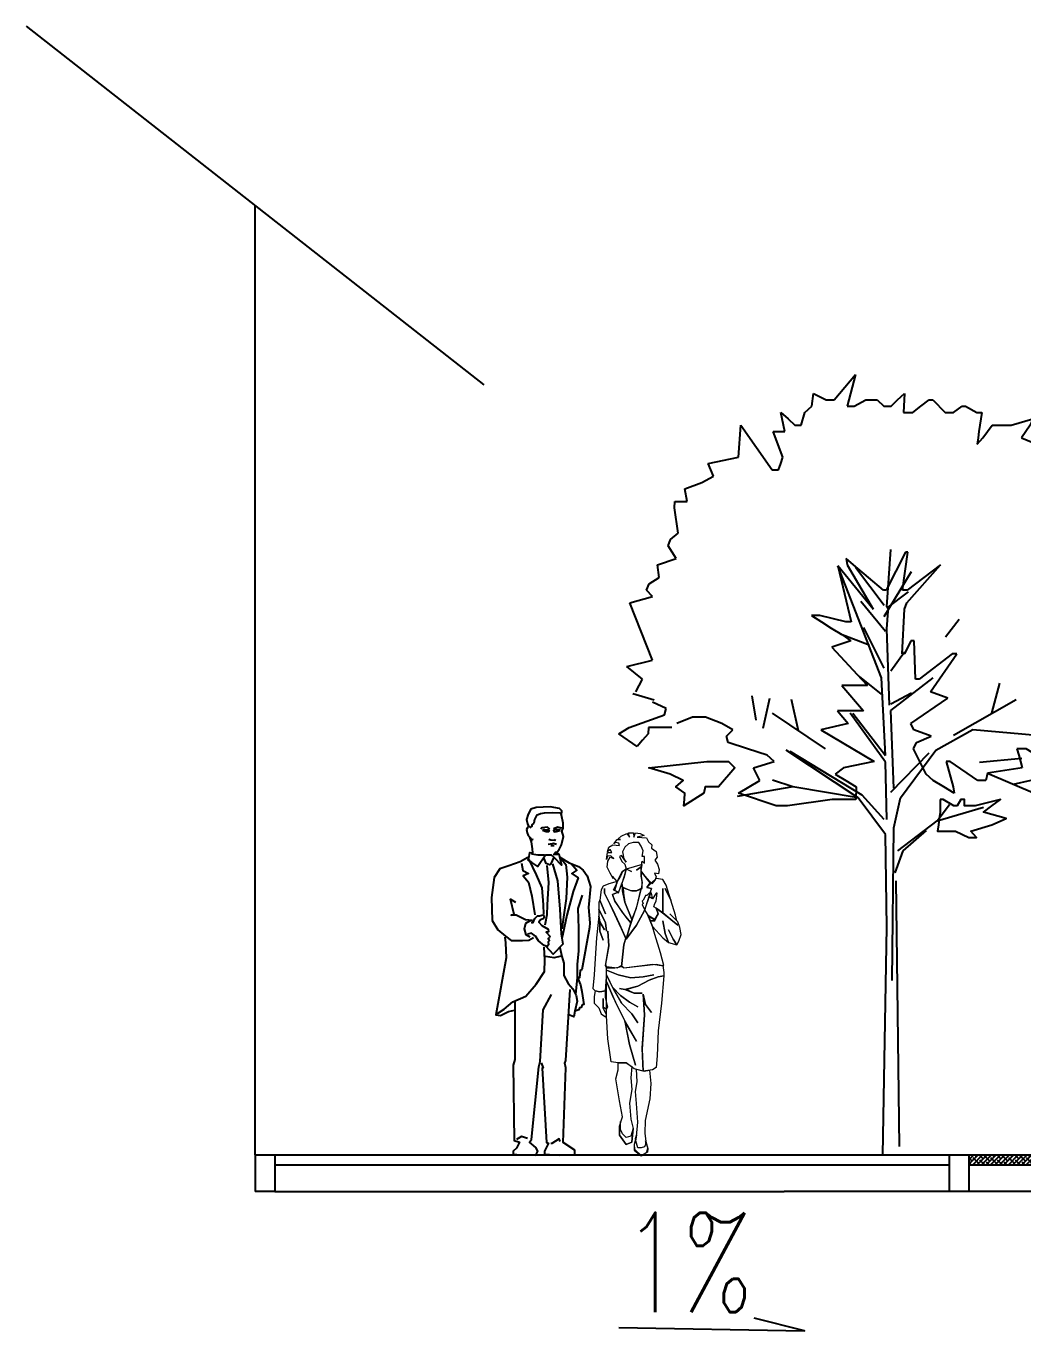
# Model space of a CAD drawing. Extents: x -1568 to -728, y -1287 to -990.
# Drawn here: x -1472.69 to -1442.55, y -1103.03 to -1063.61 of the extents above; entities that cross this region are included whole.
import ezdxf

# ---------------------------------------------------------------- set-up
doc = ezdxf.new("R2010")
doc.units = 0
doc.header["$LTSCALE"] = 5
doc.layers.get('0').update_dxf_attribs({"linetype": 'CONTINUOUS'})
for name, color, linetype in [('fz', 7, 'CONTINUOUS'), ('PP-MAN', 7, 'CONTINUOUS'), ('乔木', 3, 'CONTINUOUS'), ('文字', 7, 'CONTINUOUS'), ('道路结构', 7, 'CONTINUOUS')]:
    doc.layers.add(name, color=color, linetype=linetype)
doc.layers.add('标注', color=4, linetype='CONTINUOUS', lineweight=15)
doc.styles.get("Standard").update_dxf_attribs({"font": 'simplex1.shx', "width": 0.7, "bigfont": 'hztxt.shx'})

# ---------------------------------------------------------------- blocks, each defined once
blk = doc.blocks.new('A$C3E764F27')
at = {"color": 0}
for p, q in [((1.4182, 4.967), (1.5576, 5.134)), ((1.5468, 5.0922), (1.536, 5.0505)), ((1.5576, 5.134), (1.5468, 5.0922)), ((1.2721, 4.9253), (1.2811, 5.0088)), ((1.2811, 5.0088), (1.3645, 4.967)), ((1.5252, 5.0088), (1.5143, 4.967)), ((1.536, 5.0505), (1.5252, 5.0088)), ((1.8354, 4.967), (1.8815, 5.0088)), ((1.8815, 5.0088), (1.8772, 4.9253)), ((1.2258, 4.8836), (1.2721, 4.9253)), ((1.3645, 4.967), (1.4182, 4.967)), ((1.5143, 4.967), (1.5035, 4.9253)), ((1.5035, 4.9253), (1.5496, 4.9253)), ((1.5496, 4.9253), (1.6276, 4.967)), ((1.6276, 4.967), (1.7023, 4.967)), ((1.7023, 4.967), (1.7451, 4.9253)), ((1.7451, 4.9253), (1.7937, 4.9253)), ((1.7937, 4.9253), (1.8354, 4.967)), ((1.8772, 4.9253), (1.8751, 4.8836)), ((1.9358, 4.8836), (1.9892, 4.9253)), ((1.9892, 4.9253), (2.0425, 4.967)), ((2.0425, 4.967), (2.067, 4.967)), ((2.067, 4.967), (2.1485, 4.8836)), ((2.2046, 4.8836), (2.2602, 4.9253)), ((2.2602, 4.9253), (2.2834, 4.9253)), ((2.2834, 4.9253), (2.3576, 4.8836)), ((1.0668, 4.8836), (1.1154, 4.8418)), ((1.0853, 4.8001), (1.0668, 4.8836)), ((1.1154, 4.8418), (1.1602, 4.8001)), ((1.2001, 4.8001), (1.2258, 4.8836)), ((1.8751, 4.8836), (1.9358, 4.8836)), ((2.1485, 4.8836), (2.2046, 4.8836)), ((2.3576, 4.8836), (2.3907, 4.8836)), ((2.3843, 4.8418), (2.3778, 4.8001)), ((2.3907, 4.8836), (2.3843, 4.8418)), ((2.5829, 4.8001), (2.7259, 4.8418)), ((2.7259, 4.8418), (2.7076, 4.8001)), ((0.7887, 4.5914), (0.8047, 4.8001)), ((0.8047, 4.8001), (1.0111, 4.508)), ((1.0162, 4.7584), (1.0946, 4.7584)), ((1.0806, 4.5914), (1.0162, 4.7584)), ((1.0946, 4.7584), (1.0853, 4.8001)), ((1.1602, 4.8001), (1.2001, 4.8001)), ((2.3714, 4.7584), (2.365, 4.7166)), ((2.3778, 4.8001), (2.3714, 4.7584)), ((2.3965, 4.7166), (2.4278, 4.7584)), ((2.4278, 4.7584), (2.4591, 4.8001)), ((2.4591, 4.8001), (2.5829, 4.8001)), ((2.6799, 4.7584), (2.6521, 4.7166)), ((2.7076, 4.8001), (2.6799, 4.7584)), ((2.3586, 4.6749), (2.3965, 4.7166)), ((2.365, 4.7166), (2.3586, 4.6749)), ((2.6521, 4.7166), (2.7523, 4.6749)), ((2.7523, 4.6749), (2.7315, 4.6332)), ((0.5897, 4.5497), (0.7887, 4.5914)), ((0.623, 4.4662), (0.5897, 4.5497)), ((1.0528, 4.508), (1.0667, 4.5497)), ((1.0667, 4.5497), (1.0806, 4.5914)), ((2.7315, 4.6332), (2.9737, 4.6332)), ((2.9737, 4.6332), (2.9909, 4.5914)), ((2.9909, 4.5914), (3.0081, 4.5497)), ((3.0081, 4.5497), (3.0148, 4.508)), ((0.548, 4.4245), (0.623, 4.4662)), ((1.0111, 4.508), (1.0528, 4.508)), ((3.0148, 4.508), (2.9957, 4.4662)), ((2.9957, 4.4662), (3.065, 4.4245)), ((0.4357, 4.3828), (0.548, 4.4245)), ((0.4496, 4.2993), (0.4357, 4.3828)), ((3.065, 4.4245), (3.2048, 4.3828)), ((3.2048, 4.3828), (3.1607, 4.341)), ((0.3679, 4.2576), (0.37, 4.2993)), ((0.37, 4.2993), (0.4496, 4.2993)), ((3.1166, 4.2993), (3.0725, 4.2576)), ((3.1607, 4.341), (3.1166, 4.2993)), ((0.3924, 4.0907), (0.3679, 4.2576)), ((3.0725, 4.2576), (3.1176, 4.2159)), ((3.1176, 4.2159), (3.1143, 4.1741)), ((3.1143, 4.1741), (3.1111, 4.1324)), ((3.1111, 4.1324), (3.1476, 4.1324)), ((3.1476, 4.1324), (3.2479, 4.1741)), ((3.2479, 4.1741), (3.3046, 4.1741)), ((3.2781, 4.1324), (3.2515, 4.0907)), ((3.3046, 4.1741), (3.2781, 4.1324)), ((0.3251, 4.0072), (0.3404, 4.0489)), ((0.3404, 4.0489), (0.3924, 4.0907)), ((3.2515, 4.0907), (3.2249, 4.0489)), ((3.2249, 4.0489), (3.3594, 4.0489)), ((3.3594, 4.0489), (3.3721, 4.0072)), ((0.3773, 3.9237), (0.3251, 4.0072)), ((1.8867, 3.9655), (1.7615, 3.7151)), ((1.7651, 3.6055), (1.7921, 3.9821)), ((1.8678, 3.7151), (1.9024, 3.9655)), ((1.9024, 3.9655), (1.8867, 3.9655)), ((3.4208, 3.9655), (3.3564, 3.9237)), ((3.3721, 4.0072), (3.4208, 3.9655)), ((0.255, 3.882), (0.3773, 3.9237)), ((0.2661, 3.7985), (0.255, 3.882)), ((1.4424, 3.8746), (1.5297, 3.5064)), ((1.6742, 3.5899), (1.4424, 3.8746)), ((1.7293, 3.1389), (1.4424, 3.8746)), ((1.4972, 3.9237), (1.5031, 3.882)), ((1.5464, 3.882), (1.4972, 3.9237)), ((1.5031, 3.882), (1.6742, 3.5899)), ((1.6448, 3.7985), (1.5464, 3.882)), ((1.7472, 3.6143), (1.5589, 3.8655)), ((1.897, 3.6316), (2.1178, 3.882)), ((2.1178, 3.882), (1.8995, 3.7151)), ((3.3564, 3.9237), (3.3431, 3.882)), ((3.3431, 3.882), (3.3734, 3.8403)), ((0.2008, 3.7568), (0.2661, 3.7985)), ((1.7432, 3.7151), (1.6448, 3.7985)), ((1.7472, 3.5426), (1.9264, 3.8385)), ((3.249, 3.7985), (2.999, 3.7568)), ((3.3734, 3.8403), (3.249, 3.7985)), ((0.1838, 3.7151), (0.2008, 3.7568)), ((0.2229, 3.6733), (0.1838, 3.7151)), ((1.7615, 3.7151), (1.7432, 3.7151)), ((1.7651, 3.5964), (1.9084, 3.7042)), ((1.8995, 3.7151), (1.8678, 3.7151)), ((2.999, 3.7568), (3.3514, 3.7151)), ((3.3514, 3.7151), (3.3468, 3.6733)), ((0.0742, 3.6316), (0.2229, 3.6733)), ((0.2229, 3.256), (0.0742, 3.6316)), ((1.756, 3.4439), (1.5948, 3.6413)), ((1.8804, 3.5899), (1.897, 3.6316)), ((3.3886, 3.6316), (3.3045, 3.5899)), ((3.3468, 3.6733), (3.3886, 3.6316)), ((1.2694, 3.5481), (1.3338, 3.5064)), ((1.3245, 3.5481), (1.2694, 3.5481)), ((1.496, 3.5064), (1.3245, 3.5481)), ((1.7651, 3.4618), (1.7739, 3.5784)), ((1.8655, 3.2977), (1.8804, 3.5899)), ((2.1507, 3.408), (2.2403, 3.5247)), ((3.3045, 3.5899), (3.4711, 3.5481)), ((3.4711, 3.5481), (3.3467, 3.5064)), ((1.3338, 3.5064), (1.3982, 3.4647)), ((1.3982, 3.4647), (1.4682, 3.4229)), ((1.5297, 3.5064), (1.496, 3.5064)), ((1.7472, 3.2018), (1.6127, 3.4709)), ((1.783, 2.9597), (1.7651, 3.4618)), ((3.1753, 3.4647), (3.1305, 3.4229)), ((3.3467, 3.5064), (3.1753, 3.4647)), ((1.5271, 3.3812), (1.403, 3.3395)), ((1.6485, 3.3543), (1.4603, 3.426)), ((1.4682, 3.4229), (1.5271, 3.3812)), ((1.9221, 3.3812), (1.8803, 3.2977)), ((1.9458, 3.3812), (1.9221, 3.3812)), ((1.9528, 3.1308), (1.9458, 3.3812)), ((3.095, 3.3812), (3.0596, 3.3395)), ((3.1305, 3.4229), (3.095, 3.3812)), ((1.403, 3.3395), (1.5977, 3.1308)), ((1.7921, 3.1839), (1.8817, 3.3093)), ((1.8803, 3.2977), (1.8655, 3.2977)), ((2.1958, 3.2977), (1.9777, 3.1308)), ((2.0513, 3.0473), (2.2251, 3.2977)), ((2.2251, 3.2977), (2.1958, 3.2977)), ((3.0596, 3.3395), (3.0241, 3.2977)), ((3.0241, 3.2977), (3.4665, 3.256)), ((0.0539, 3.2143), (0.2229, 3.256)), ((0.1556, 3.1308), (0.0539, 3.2143)), ((3.4665, 3.256), (3.4469, 3.2143)), ((3.4469, 3.2143), (3.4552, 3.1725)), ((0.1131, 3.0473), (0.1556, 3.1308)), ((1.7293, 3.0314), (1.5857, 3.148)), ((1.5977, 3.1308), (1.6366, 3.0891)), ((1.756, 2.6277), (1.7293, 3.1389)), ((1.7921, 2.9238), (2.0699, 3.1389)), ((1.9777, 3.1308), (1.9528, 3.1308)), ((2.4555, 2.9059), (2.5093, 3.1031)), ((3.5385, 3.1308), (3.443, 3.0891)), ((3.4552, 3.1725), (3.5385, 3.1308)), ((0.2343, 2.9922), (0.0933, 3.0339)), ((0.905, 2.8606), (0.8792, 3.0198)), ((1.4696, 3.0891), (1.6117, 2.9221)), ((1.5897, 3.0891), (1.4696, 3.0891)), ((1.6366, 3.0891), (1.5897, 3.0891)), ((1.7921, 2.9685), (1.9264, 3.0405)), ((1.9236, 2.8387), (2.1673, 3.0056)), ((2.1673, 3.0056), (2.0513, 3.0473)), ((3.2927, 3.0473), (3.2482, 3.0056)), ((3.2482, 3.0056), (3.2691, 2.9639)), ((3.443, 3.0891), (3.2927, 3.0473)), ((0.3124, 2.9376), (0.2214, 2.9793)), ((0.3014, 2.8958), (0.3124, 2.9376)), ((0.95, 2.8068), (0.9946, 3.004)), ((1.1824, 2.7893), (1.1375, 2.9955)), ((1.4391, 2.9221), (1.5114, 2.8387)), ((1.519, 2.9221), (1.4391, 2.9221)), ((1.6117, 2.9221), (1.519, 2.9221)), ((1.81, 2.4126), (1.7921, 2.9238)), ((2.2044, 2.7623), (2.6168, 2.9955)), ((3.29, 2.9221), (3.1544, 2.8804)), ((3.2691, 2.9639), (3.29, 2.9221)), ((0.0695, 2.8124), (0.3014, 2.8958)), ((0.4868, 2.8804), (0.3824, 2.8387)), ((0.5706, 2.8804), (0.4868, 2.8804)), ((0.6792, 2.8387), (0.5706, 2.8804)), ((0.7508, 2.7969), (0.6792, 2.8387)), ((1.3616, 2.6727), (1.0121, 2.9059)), ((1.5114, 2.8387), (1.3311, 2.7969)), ((1.756, 2.583), (1.5231, 2.9059)), ((1.541, 2.9059), (1.756, 2.6277)), ((1.9425, 2.7969), (1.9236, 2.8387)), ((3.1544, 2.8804), (2.9196, 2.8387)), ((2.9196, 2.8387), (3.0542, 2.7969)), ((0, 2.7706), (0.0695, 2.8124)), ((0.1206, 2.6872), (0, 2.7706)), ((0.1929, 2.7706), (0.1567, 2.7289)), ((0.197, 2.8124), (0.1929, 2.7706)), ((0.3497, 2.8124), (0.197, 2.8124)), ((0.709, 2.7552), (0.7508, 2.7969)), ((0.7201, 2.7135), (0.709, 2.7552)), ((1.3311, 2.7969), (1.6813, 2.5883)), ((2.0561, 2.7552), (1.9425, 2.7969)), ((1.9609, 2.7135), (2.0561, 2.7552)), ((2.0879, 2.6638), (2.3299, 2.7981)), ((2.3299, 2.7981), (2.7513, 2.7623)), ((3.0542, 2.7969), (3.1336, 2.7552)), ((3.1336, 2.7552), (3.056, 2.7135)), ((0.1567, 2.7289), (0.1206, 2.6872)), ((0.8484, 2.6717), (0.7201, 2.7135)), ((0.9766, 2.63), (0.8484, 2.6717)), ((1.5769, 2.3498), (1.1017, 2.6638)), ((1.8547, 2.3498), (2.0879, 2.6638)), ((1.9403, 2.6717), (1.9609, 2.7135)), ((2.0239, 2.5048), (1.9403, 2.6717)), ((2.6208, 2.6717), (2.6328, 2.63)), ((2.6818, 2.6717), (2.6208, 2.6717)), ((2.7493, 2.63), (2.6818, 2.6717)), ((2.9784, 2.6717), (2.9463, 2.63)), ((3.056, 2.7135), (2.9784, 2.6717)), ((0.887, 2.5465), (1.0235, 2.5883)), ((1.0235, 2.5883), (0.9766, 2.63)), ((1.6036, 2.3677), (1.1287, 2.6547)), ((1.6813, 2.5883), (1.4798, 2.5465)), ((1.7651, 2.2064), (1.756, 2.583)), ((1.7921, 2.3856), (2.0429, 2.6459)), ((2.1565, 2.5883), (2.2013, 2.4213)), ((2.1819, 2.5883), (2.1565, 2.5883)), ((2.3635, 2.4631), (2.1819, 2.5883)), ((2.3748, 2.583), (2.6526, 2.6098)), ((2.6328, 2.63), (2.6448, 2.5883)), ((2.6448, 2.5883), (2.6567, 2.5465)), ((2.7576, 2.5048), (2.7493, 2.63)), ((2.9463, 2.63), (2.8539, 2.5048)), ((0.9286, 2.4631), (0.887, 2.5465)), ((1.4798, 2.5465), (1.4255, 2.5048)), ((1.4255, 2.5048), (1.4943, 2.4631)), ((2.0695, 2.4631), (2.0239, 2.5048)), ((2.4285, 2.5113), (2.4156, 2.4631)), ((2.6567, 2.5465), (2.4285, 2.5113)), ((2.4285, 2.5113), (2.7422, 2.3768)), ((2.8539, 2.5048), (2.7576, 2.5048)), ((1.1466, 2.4215), (0.7789, 2.3589)), ((0.7896, 2.3796), (0.8591, 2.4213)), ((0.8591, 2.4213), (0.9286, 2.4631)), ((1.1466, 2.4215), (1.0121, 2.4664)), ((1.5769, 2.3498), (1.1466, 2.4215)), ((1.4943, 2.4631), (1.563, 2.4213)), ((1.563, 2.4213), (1.5616, 2.3379)), ((2.1391, 2.4213), (2.0695, 2.4631)), ((2.2086, 2.3796), (2.1391, 2.4213)), ((2.2013, 2.4213), (2.2086, 2.3796)), ((2.4156, 2.4631), (2.3635, 2.4631)), ((2.5989, 2.4394), (2.7154, 2.4664)), ((1.0362, 2.2961), (0.7896, 2.3796)), ((1.4059, 2.3379), (1.1116, 2.2961)), ((1.5616, 2.3379), (1.4059, 2.3379)), ((1.756, 2.1077), (1.5769, 2.3498)), ((1.7472, 2.2064), (1.6036, 2.3677)), ((1.81, 2.1526), (1.8547, 2.3498)), ((1.1116, 2.2961), (1.0362, 2.2961)), ((2.0967, 2.1973), (2.1774, 2.3051)), ((2.0967, 2.1973), (2.4015, 2.2869)), ((1.8009, 1.1481), (1.81, 2.1526)), ((1.8368, 2.0001), (2.0967, 2.1973)), ((1.7651, 1.4978), (1.756, 2.1077)), ((1.8726, 2.0001), (2.025, 2.1347)), ((1.8189, 1.8565), (1.8726, 2.0001)), ((1.8481, 0.055), (1.8258, 1.8039)), ((1.7381, 0), (1.7651, 1.4978))]:
    blk.add_line(p, q, dxfattribs=at)
for points in [[(3.6593, 3.3395), (3.6702, 3.3395), (3.6826, 3.2977), (3.7918, 3.256), (3.7291, 3.2143), (3.6044, 3.2143), (3.6227, 3.256), (3.641, 3.2977)], [(3.283, 2.63), (3.2478, 2.63), (3.2269, 2.6717), (3.206, 2.7135), (3.243, 2.7552), (3.4448, 2.7969), (3.4496, 2.7969), (3.417, 2.7552), (3.4015, 2.7135), (3.5407, 2.6717)], [(0.5797, 2.5883), (0.7235, 2.5883), (0.7645, 2.5465), (0.6572, 2.4213), (0.5682, 2.4213), (0.5607, 2.3796), (0.495, 2.3379), (0.4294, 2.2961), (0.4327, 2.3379), (0.4363, 2.3796), (0.3769, 2.4213), (0.4242, 2.4631), (0.3394, 2.5048), (0.1985, 2.5465)], [(2.7182, 2.4631), (3.1254, 2.4631), (2.9825, 2.4213), (2.9404, 2.3796), (2.9733, 2.3379), (3.0061, 2.2961), (2.9787, 2.2961), (2.8827, 2.3379), (2.8041, 2.3379), (2.7902, 2.2961), (2.7835, 2.2961)], [(2.1149, 2.3379), (2.1149, 2.2961), (2.1149, 2.2544), (2.1097, 2.2127), (2.104, 2.1709), (2.0984, 2.1292), (2.1119, 2.1292), (2.2176, 2.1292), (2.3042, 2.0875), (2.3544, 2.0875), (2.3169, 2.1292), (2.4564, 2.1709), (2.5503, 2.2127), (2.4002, 2.2544), (2.457, 2.2961), (2.5139, 2.3379), (2.3456, 2.2961), (2.2761, 2.2961), (2.2761, 2.3379), (2.2528, 2.3379), (2.2279, 2.2961), (2.2066, 2.2961), (2.1352, 2.3379)]]:
    blk.add_lwpolyline(points, close=True, dxfattribs=at)
blk.add_lwpolyline([(3.4829, 3.0056), (3.5978, 3.0056), (3.5399, 2.9639), (3.5186, 2.9639), (3.4829, 3.0056)], dxfattribs=at)
blk = doc.blocks.new('A$C7F962729')
at = {"color": 0, "xscale": 0.6433862224851765, "yscale": 0.6433862224851765, "zscale": 0.6433862224851765}
blk.add_blockref('A$C3E764F27', (0, 0), dxfattribs=at)
blk = doc.blocks.new('B11000')
at = {"layer": 'PP-MAN', "color": 0, "linetype": 'ByBlock'}
for p, q in [((-0.0795, 1.6614), (-0.074, 1.6632)), ((-0.074, 1.6632), (-0.0685, 1.6568)), ((-0.0265, 1.6559), (-0.0219, 1.6605)), ((-0.0219, 1.6605), (-0.0137, 1.6578))]:
    blk.add_line(p, q, dxfattribs=at)
for points in [[(-0.0585, 1.5392), (-0.0648, 1.5492), (-0.074, 1.551), (-0.084, 1.5629), (-0.0959, 1.5866), (-0.1059, 1.6295), (-0.0986, 1.6578), (-0.1041, 1.6696), (-0.1041, 1.697), (-0.0968, 1.7389), (-0.0986, 1.7599), (-0.0858, 1.7727), (-0.0375, 1.7809), (0.0328, 1.7773), (0.0602, 1.77), (0.0748, 1.7444), (0.0822, 1.7171), (0.0785, 1.6942), (0.0721, 1.6815)], [(-0.095, 1.7417), (-0.0895, 1.7481), (-0.0512, 1.7499), (-0.0082, 1.749), (0.0118, 1.7453), (0.0319, 1.7371), (0.042, 1.7171), (0.0456, 1.6979), (0.0557, 1.6888), (0.0557, 1.6806), (0.0593, 1.6787)], [(-0.0977, 1.6724), (-0.0767, 1.6769), (-0.0557, 1.6687)], [(-0.0356, 1.6678), (-0.0238, 1.6769), (0.0045, 1.6742), (0.0091, 1.6669)], [(0.0593, 1.6714), (0.0639, 1.6778), (0.0721, 1.6806), (0.0785, 1.6742), (0.0822, 1.6651), (0.0794, 1.6477), (0.0739, 1.6349), (0.0639, 1.624), (0.0575, 1.6158), (0.052, 1.6131), (0.0502, 1.6185)], [(-0.0913, 1.6641), (-0.0703, 1.6651), (-0.0557, 1.6596), (-0.0594, 1.6541), (-0.0694, 1.655), (-0.0868, 1.6596)], [(-0.0648, 1.614), (-0.0621, 1.6094), (-0.042, 1.6103), (-0.032, 1.6149)], [(0.0009, 1.6651), (-0.011, 1.666), (-0.0265, 1.6641), (-0.0338, 1.6596), (-0.0292, 1.6541), (-0.0174, 1.6532), (0.0009, 1.6596)], [(0.0675, 1.6258), (0.0584, 1.603), (0.0548, 1.5665), (0.0529, 1.5465)], [(-0.0676, 1.5446), (-0.0758, 1.5446), (-0.0822, 1.5401), (-0.0959, 1.4826), (-0.0603, 1.52), (-0.0448, 1.5346), (-0.0137, 1.5337), (0.0246, 1.4762), (0.0557, 1.4963), (0.0739, 1.5081), (0.0685, 1.5264), (0.0657, 1.5474), (0.0566, 1.5465)], [(-0.074, 1.541), (-0.0749, 1.5382), (-0.0539, 1.5355)], [(-0.0712, 1.5884), (-0.0557, 1.593), (-0.0475, 1.5921), (-0.0283, 1.5893)], [(-0.0585, 1.582), (-0.042, 1.5811)], [(0.052, 1.5465), (0.0557, 1.541), (0.0255, 1.5364), (-0.0092, 1.5364)], [(-0.0872, 1.5244), (-0.1361, 1.4955), (-0.1829, 1.4755), (-0.2074, 1.4577), (-0.2274, 1.4288), (-0.2452, 1.3732), (-0.2341, 1.2665), (-0.2407, 1.1887), (-0.2385, 1.1642), (-0.2007, 0.9485), (-0.1918, 0.9441), (-0.1873, 0.9063), (-0.1806, 0.9063), (-0.174, 0.9063)], [(-0.145, 1.4911), (-0.174, 1.4577), (-0.1495, 1.4399), (-0.1806, 1.4177), (-0.1562, 1.3488), (-0.1228, 1.2265), (-0.1028, 1.1309), (-0.0983, 1.1086)], [(-0.0961, 1.5133), (-0.1183, 1.4866), (-0.125, 1.4221), (-0.1206, 1.3132), (-0.0983, 1.1575)], [(-0.0493, 1.4889), (-0.076, 1.4021), (-0.0872, 1.2576), (-0.0939, 1.1309), (-0.1028, 1.0797), (-0.0538, 1.0286), (-0.0182, 1.0664)], [(-0.0548, 1.52), (-0.0411, 1.4899), (-0.0347, 1.4844), (-0.0183, 1.4908), (-0.0073, 1.5173)], [(-0.0216, 1.4815), (-0.0291, 1.395), (-0.0234, 1.2803), (-0.0216, 1.2295), (-0.0103, 1.1768)], [(0.0708, 1.5111), (0.033, 1.4333), (0.0041, 1.3666), (-0.0026, 1.2798), (-0.0048, 1.2331)], [(0.1087, 1.4933), (0.102, 1.4555), (0.0731, 1.4399), (0.0998, 1.4288), (0.0731, 1.3955), (0.0553, 1.3243), (0.0397, 1.2287)], [(0.0753, 1.5222), (0.1153, 1.5), (0.1732, 1.48), (0.2199, 1.4644), (0.2489, 1.4199), (0.2622, 1.3176), (0.2578, 1.1998), (0.2289, 1.1531), (0.191, 1.1197), (0.1621, 1.0975), (0.1042, 1.0975), (0.0708, 1.0997), (0.0464, 1.1131)], [(-0.1695, 0.8218), (-0.1784, 0.9085), (-0.1784, 0.9774), (-0.1851, 1.0441), (-0.1851, 1.0997), (-0.1851, 1.1598), (-0.1806, 1.262), (-0.2029, 1.3288)], [(0.053, 1.1998), (0.0886, 1.2042), (0.1354, 1.2265), (0.1621, 1.2265), (0.1465, 1.2309), (0.1643, 1.3087), (0.1398, 1.2932)], [(0.0578, 1.1877), (0.0489, 1.189), (0.0401, 1.2105), (0.0274, 1.2244), (0.016, 1.2244), (-0.0017, 1.2282), (-0.0068, 1.2194), (-0.003, 1.2093), (0.0109, 1.2029), (0.0198, 1.1915), (0.0046, 1.1751), (-0.0271, 1.1561), (-0.0296, 1.1422), (-0.017, 1.1396), (-0.036, 1.1207), (-0.0347, 1.1131), (-0.0284, 1.108), (-0.0347, 1.0979), (-0.0271, 1.0903), (-0.0296, 1.0764), (-0.0233, 1.0675), (-0.0068, 1.0726), (0.0211, 1.0953), (0.0375, 1.1207), (0.0578, 1.1346), (0.0781, 1.1295)], [(0.0642, 1.1153), (0.0842, 1.1264), (0.0931, 1.1575), (0.0864, 1.1864), (0.0664, 1.1976), (0.053, 1.1998)], [(0.1932, 1.1153), (0.191, 1.0864), (0.1866, 1.0086), (0.24, 0.7173), (0.2155, 0.715), (0.1754, 0.735), (0.1443, 0.7417)], [(-0.0872, 1.0619), (-0.0983, 1.0152), (-0.1072, 0.9819), (-0.1072, 0.9196), (-0.1295, 0.8774), (-0.1539, 0.8507), (-0.1717, 0.8173), (-0.1762, 0.7884), (-0.1651, 0.7373), (-0.1584, 0.7084), (-0.1339, 0.7173)], [(-0.0939, 1.0174), (-0.0582, 1.0086), (-0.0137, 1.0152)], [(0.2311, 0.7239), (0.1977, 0.7462), (0.1532, 0.784), (0.0864, 0.8129), (0.033, 0.8751), (-0.0093, 0.9396), (-0.0115, 0.9997), (-0.0071, 1.0641)], [(-0.1791, 0.9029), (-0.193, 0.8713), (-0.2006, 0.8371), (-0.2095, 0.7713), (-0.2019, 0.7688), (-0.1968, 0.7549), (-0.188, 0.7536), (-0.1854, 0.7435), (-0.169, 0.7384)], [(0.0073, 0.4733), (-0.0031, 0.4473), (0.0021, 0.4447), (-0.0187, 0.0651), (-0.0291, 0.0625), (-0.0083, 0.0209), (-0.0083, 0.0053), (-0.0838, 0.0001), (-0.1332, 0.0027), (-0.1644, 0.0027), (-0.1644, 0.0261), (-0.1046, 0.0651), (-0.1176, 0.4473), (-0.1124, 0.4707), (-0.1176, 0.4837), (-0.141, 0.8477)], [(0.1426, 0.7905), (0.1426, 0.4889), (0.1504, 0.4603), (0.1452, 0.0755), (0.1192, 0.0677), (0.1348, 0.0365), (0.1504, 0.0209), (0.1504, 0.0053), (0.1114, 0.0027), (0.0359, 0.0001), (0.0255, 0.0209), (0.0359, 0.0391), (0.0672, 0.0677), (0.0567, 0.0807), (0.0203, 0.4525), (0.0125, 0.4785), (-0.0031, 0.7437), (-0.0447, 0.8217)], [(-0.089, 0.0703), (-0.0838, 0.0833), (-0.0473, 0.0599), (-0.0421, 0.0599)], [(0.0776, 0.0859), (0.1088, 0.0963), (0.1348, 0.0807)]]:
    blk.add_lwpolyline(points, dxfattribs=at)
blk = doc.blocks.new('行人')
at = {"color": 143, "linetype": 'Continuous'}
for p, q in [((-1454.7, -1086.962), (-1454.523, -1086.877)), ((-1454.523, -1086.877), (-1454.446, -1086.985)), ((-1454.477, -1086.854), (-1454.33, -1086.854)), ((-1454.446, -1086.985), (-1454.477, -1086.854)), ((-1454.33, -1086.854), (-1454.315, -1086.993)), ((-1454.315, -1086.993), (-1454.261, -1086.854)), ((-1454.261, -1086.854), (-1454.123, -1086.877)), ((-1454.123, -1086.877), (-1454.007, -1086.939)), ((-1455.116, -1087.432), (-1455.07, -1087.293)), ((-1455.07, -1087.293), (-1454.954, -1087.224)), ((-1454.954, -1087.224), (-1454.754, -1087.239)), ((-1454.916, -1087.193), (-1454.816, -1087.054)), ((-1454.87, -1087.147), (-1454.916, -1087.193)), ((-1454.769, -1087.17), (-1454.87, -1087.147)), ((-1454.816, -1087.054), (-1454.723, -1087.062)), ((-1454.792, -1087.039), (-1454.7, -1086.962)), ((-1454.723, -1087.062), (-1454.792, -1087.039)), ((-1454.754, -1087.239), (-1454.769, -1087.17)), ((-1454.585, -1087.293), (-1454.654, -1087.432)), ((-1454.477, -1087.193), (-1454.585, -1087.293)), ((-1454.338, -1087.154), (-1454.477, -1087.193)), ((-1454.169, -1087.154), (-1454.338, -1087.154)), ((-1454.007, -1086.939), (-1454.215, -1086.985)), ((-1454.215, -1086.985), (-1453.938, -1087.008)), ((-1454.099, -1087.262), (-1454.169, -1087.154)), ((-1454.03, -1087.401), (-1454.099, -1087.262)), ((-1453.938, -1087.008), (-1453.868, -1087.131)), ((-1453.868, -1087.131), (-1453.776, -1087.224)), ((-1453.776, -1087.224), (-1453.784, -1087.316)), ((-1455.147, -1087.662), (-1455.116, -1087.455)), ((-1455.116, -1087.562), (-1455.147, -1087.662)), ((-1455.031, -1087.362), (-1455.116, -1087.432)), ((-1455.116, -1087.455), (-1454.977, -1087.455)), ((-1455.008, -1087.547), (-1455.116, -1087.562)), ((-1455.101, -1087.709), (-1455.031, -1087.593)), ((-1454.977, -1087.455), (-1455.031, -1087.362)), ((-1455.031, -1087.593), (-1454.916, -1087.632)), ((-1454.916, -1087.632), (-1455.008, -1087.547)), ((-1454.685, -1087.539), (-1454.746, -1087.57)), ((-1454.746, -1087.57), (-1454.677, -1087.724)), ((-1454.615, -1087.639), (-1454.685, -1087.539)), ((-1454.654, -1087.432), (-1454.615, -1087.639)), ((-1454.546, -1087.747), (-1454.615, -1087.639)), ((-1454.615, -1087.639), (-1454.546, -1087.747)), ((-1454.061, -1087.57), (-1454.03, -1087.401)), ((-1453.992, -1087.57), (-1454.061, -1087.57)), ((-1453.992, -1087.778), (-1453.992, -1087.57)), ((-1453.784, -1087.316), (-1453.637, -1087.424)), ((-1453.614, -1087.593), (-1453.684, -1087.686)), ((-1453.684, -1087.686), (-1453.599, -1087.801)), ((-1453.637, -1087.424), (-1453.614, -1087.593)), ((-1455.124, -1087.894), (-1455.101, -1087.709)), ((-1455.031, -1088.071), (-1455.124, -1087.894)), ((-1454.939, -1088.24), (-1455.031, -1088.071)), ((-1454.685, -1088.055), (-1454.823, -1088.332)), ((-1454.654, -1088.024), (-1454.723, -1088.163)), ((-1454.546, -1087.955), (-1454.685, -1088.055)), ((-1454.677, -1087.724), (-1454.592, -1087.801)), ((-1454.546, -1087.955), (-1454.654, -1088.024)), ((-1454.546, -1087.955), (-1454.608, -1088.194)), ((-1454.592, -1087.801), (-1454.546, -1087.94)), ((-1454.585, -1088.125), (-1454.546, -1087.955)), ((-1454.061, -1087.817), (-1454.546, -1087.955)), ((-1454.546, -1087.94), (-1454.384, -1088.024)), ((-1454.384, -1088.024), (-1454.546, -1087.955)), ((-1454.546, -1087.955), (-1454.546, -1087.955)), ((-1454.546, -1087.955), (-1454.546, -1087.955)), ((-1454.238, -1087.986), (-1454.099, -1087.886)), ((-1454.099, -1087.886), (-1454.238, -1087.986)), ((-1454.099, -1087.886), (-1454.061, -1087.709)), ((-1454.099, -1088.009), (-1454.061, -1087.817)), ((-1454.099, -1088.163), (-1454.099, -1087.886)), ((-1453.969, -1088.163), (-1454.099, -1088.009)), ((-1453.822, -1088.371), (-1454.099, -1088.024)), ((-1454.099, -1088.024), (-1454.099, -1088.163)), ((-1454.061, -1087.709), (-1453.992, -1087.778)), ((-1453.691, -1088.078), (-1453.645, -1088.186)), ((-1453.568, -1088.094), (-1453.691, -1088.078)), ((-1453.599, -1087.801), (-1453.553, -1087.963)), ((-1453.553, -1087.963), (-1453.568, -1088.094)), ((-1455.239, -1088.471), (-1455.308, -1088.579)), ((-1455.07, -1088.402), (-1455.239, -1088.471)), ((-1454.823, -1088.332), (-1455.07, -1088.402)), ((-1454.962, -1088.163), (-1454.939, -1088.24)), ((-1454.823, -1088.332), (-1454.962, -1088.163)), ((-1454.823, -1088.371), (-1454.931, -1088.579)), ((-1454.931, -1088.579), (-1454.823, -1088.371)), ((-1454.893, -1088.579), (-1454.823, -1088.332)), ((-1454.823, -1088.332), (-1454.893, -1088.579)), ((-1454.723, -1088.163), (-1454.823, -1088.332)), ((-1454.685, -1088.402), (-1454.792, -1088.679)), ((-1454.792, -1088.679), (-1454.685, -1088.44)), ((-1454.685, -1088.44), (-1454.585, -1088.125)), ((-1454.654, -1088.51), (-1454.685, -1088.402)), ((-1454.608, -1088.194), (-1454.677, -1088.379)), ((-1454.677, -1088.379), (-1454.654, -1088.51)), ((-1454.061, -1088.332), (-1454.099, -1088.163)), ((-1454.099, -1088.163), (-1454.061, -1088.371)), ((-1454.061, -1088.371), (-1454.099, -1088.54)), ((-1454.061, -1088.54), (-1454.061, -1088.332)), ((-1453.776, -1088.394), (-1453.969, -1088.163)), ((-1453.922, -1088.51), (-1453.822, -1088.371)), ((-1453.784, -1088.371), (-1453.922, -1088.51)), ((-1453.645, -1088.232), (-1453.784, -1088.371)), ((-1453.668, -1088.279), (-1453.776, -1088.394)), ((-1453.645, -1088.186), (-1453.668, -1088.279)), ((-1453.437, -1088.263), (-1453.645, -1088.232)), ((-1453.337, -1088.44), (-1453.437, -1088.263)), ((-1453.199, -1088.887), (-1453.337, -1088.44)), ((-1455.347, -1088.887), (-1455.378, -1088.956)), ((-1455.308, -1088.579), (-1455.347, -1088.887)), ((-1455.17, -1089.303), (-1455.347, -1088.887)), ((-1455.347, -1088.887), (-1455.17, -1089.303)), ((-1455.208, -1088.54), (-1455.208, -1088.679)), ((-1455.208, -1088.679), (-1455.208, -1088.54)), ((-1455.208, -1088.679), (-1454.962, -1089.164)), ((-1455.031, -1089.025), (-1455.208, -1088.679)), ((-1454.792, -1088.648), (-1454.962, -1088.717)), ((-1454.962, -1088.717), (-1454.792, -1088.648)), ((-1454.962, -1088.717), (-1454.893, -1088.925)), ((-1454.893, -1088.925), (-1454.962, -1088.717)), ((-1454.931, -1088.579), (-1454.792, -1088.648)), ((-1454.792, -1088.648), (-1454.931, -1088.579)), ((-1454.654, -1088.51), (-1454.377, -1088.61)), ((-1454.654, -1088.51), (-1454.654, -1088.51)), ((-1454.654, -1088.61), (-1454.654, -1088.51)), ((-1454.585, -1088.956), (-1454.654, -1088.61)), ((-1454.407, -1088.61), (-1454.639, -1088.51)), ((-1454.639, -1088.51), (-1454.631, -1088.679)), ((-1454.631, -1088.679), (-1454.585, -1088.956)), ((-1454.238, -1088.61), (-1454.407, -1088.61)), ((-1454.377, -1088.61), (-1454.238, -1088.61)), ((-1454.238, -1089.133), (-1454.099, -1088.54)), ((-1454.238, -1088.61), (-1454.061, -1088.54)), ((-1454.099, -1088.54), (-1454.238, -1088.61)), ((-1454.099, -1088.54), (-1454.238, -1089.095)), ((-1454.099, -1088.54), (-1454.099, -1088.54)), ((-1454.03, -1088.887), (-1454.061, -1088.925)), ((-1453.992, -1088.818), (-1454.03, -1088.887)), ((-1453.822, -1088.648), (-1453.992, -1089.203)), ((-1453.992, -1089.203), (-1453.822, -1088.717)), ((-1453.961, -1088.748), (-1453.992, -1088.818)), ((-1453.922, -1088.748), (-1453.961, -1088.748)), ((-1453.784, -1088.54), (-1453.922, -1088.51)), ((-1453.922, -1088.51), (-1453.784, -1088.54)), ((-1453.853, -1088.679), (-1453.922, -1088.748)), ((-1453.784, -1088.679), (-1453.853, -1088.679)), ((-1453.822, -1088.717), (-1453.853, -1088.787)), ((-1453.853, -1088.787), (-1453.822, -1088.717)), ((-1453.853, -1088.787), (-1453.753, -1088.818)), ((-1453.753, -1088.856), (-1453.853, -1088.787)), ((-1453.822, -1088.717), (-1453.784, -1088.54)), ((-1453.784, -1088.54), (-1453.822, -1088.648)), ((-1453.753, -1088.818), (-1453.784, -1088.679)), ((-1453.645, -1088.679), (-1453.753, -1088.856)), ((-1453.614, -1088.679), (-1453.645, -1088.679)), ((-1453.645, -1088.925), (-1453.614, -1088.679)), ((-1453.437, -1088.54), (-1453.437, -1089.064)), ((-1453.437, -1089.095), (-1453.437, -1088.54)), ((-1453.368, -1088.54), (-1453.199, -1088.887)), ((-1453.199, -1088.887), (-1453.368, -1088.54)), ((-1453.06, -1089.341), (-1453.199, -1088.887)), ((-1455.378, -1088.956), (-1455.378, -1089.164)), ((-1455.17, -1089.58), (-1455.378, -1089.164)), ((-1455.378, -1089.164), (-1455.17, -1089.58)), ((-1455.378, -1089.164), (-1455.378, -1089.372)), ((-1454.685, -1089.757), (-1455.031, -1089.025)), ((-1454.962, -1089.164), (-1454.754, -1089.618)), ((-1454.893, -1088.925), (-1454.654, -1089.272)), ((-1454.546, -1089.41), (-1454.893, -1088.925)), ((-1454.654, -1089.272), (-1454.407, -1089.58)), ((-1454.585, -1088.956), (-1454.377, -1089.48)), ((-1454.377, -1089.48), (-1454.585, -1088.956)), ((-1454.238, -1089.095), (-1454.446, -1089.718)), ((-1454.377, -1089.48), (-1454.238, -1089.133)), ((-1454.238, -1089.649), (-1453.992, -1089.203)), ((-1453.992, -1089.203), (-1454.238, -1089.649)), ((-1454.061, -1088.925), (-1454.03, -1088.995)), ((-1454.03, -1088.995), (-1454.061, -1089.025)), ((-1454.061, -1089.025), (-1453.961, -1089.233)), ((-1453.961, -1089.233), (-1453.892, -1089.341)), ((-1453.714, -1089.095), (-1453.684, -1088.995)), ((-1453.645, -1089.133), (-1453.714, -1089.095)), ((-1453.684, -1088.995), (-1453.645, -1088.925)), ((-1453.437, -1089.272), (-1453.645, -1089.133)), ((-1453.645, -1089.133), (-1453.406, -1089.303)), ((-1453.645, -1089.133), (-1453.645, -1089.133)), ((-1453.576, -1089.303), (-1453.645, -1089.133)), ((-1453.645, -1089.133), (-1453.576, -1089.303)), ((-1453.576, -1089.303), (-1453.645, -1089.133)), ((-1453.437, -1089.064), (-1453.437, -1089.272)), ((-1453.437, -1089.272), (-1453.437, -1089.095)), ((-1453.199, -1089.48), (-1453.437, -1089.272)), ((-1455.378, -1089.372), (-1455.447, -1090.034)), ((-1455.347, -1089.511), (-1455.378, -1089.372)), ((-1455.378, -1089.372), (-1455.347, -1089.549)), ((-1455.347, -1089.826), (-1455.347, -1089.511)), ((-1455.208, -1089.788), (-1455.347, -1089.549)), ((-1455.347, -1089.549), (-1455.208, -1089.788)), ((-1455.347, -1089.549), (-1455.347, -1089.826)), ((-1455.139, -1089.826), (-1455.17, -1089.58)), ((-1455.17, -1089.58), (-1455.139, -1089.826)), ((-1454.754, -1089.618), (-1454.546, -1090.065)), ((-1454.407, -1089.58), (-1454.546, -1089.41)), ((-1454.546, -1090.065), (-1454.407, -1089.58)), ((-1454.238, -1089.649), (-1454.546, -1090.065)), ((-1454.546, -1090.065), (-1454.238, -1089.649)), ((-1454.546, -1090.065), (-1454.238, -1089.649)), ((-1454.238, -1089.649), (-1454.546, -1090.065)), ((-1454.407, -1089.58), (-1454.377, -1089.48)), ((-1453.892, -1089.341), (-1453.784, -1089.41)), ((-1453.892, -1089.341), (-1453.753, -1089.441)), ((-1453.822, -1089.511), (-1453.892, -1089.341)), ((-1453.853, -1089.372), (-1453.822, -1089.511)), ((-1453.684, -1089.48), (-1453.853, -1089.372)), ((-1453.822, -1089.511), (-1453.753, -1089.688)), ((-1453.822, -1089.511), (-1453.684, -1089.511)), ((-1453.684, -1089.511), (-1453.822, -1089.511)), ((-1453.753, -1089.688), (-1453.822, -1089.511)), ((-1453.784, -1089.41), (-1453.684, -1089.48)), ((-1453.753, -1089.441), (-1453.684, -1089.511)), ((-1453.684, -1089.48), (-1453.576, -1089.303)), ((-1453.576, -1089.303), (-1453.684, -1089.48)), ((-1453.684, -1089.511), (-1453.576, -1089.303)), ((-1453.437, -1089.511), (-1453.368, -1089.896)), ((-1453.368, -1089.896), (-1453.437, -1089.511)), ((-1453.406, -1089.303), (-1453.199, -1089.48)), ((-1453.229, -1089.303), (-1453.021, -1089.511)), ((-1452.991, -1089.549), (-1453.229, -1089.303)), ((-1452.991, -1089.649), (-1453.199, -1089.48)), ((-1453.199, -1089.48), (-1452.991, -1089.649)), ((-1453.021, -1089.511), (-1453.06, -1089.341)), ((-1452.921, -1089.718), (-1452.991, -1089.549)), ((-1455.447, -1090.034), (-1455.486, -1090.658)), ((-1455.239, -1090.103), (-1455.347, -1089.826)), ((-1455.347, -1089.826), (-1455.239, -1090.103)), ((-1455.101, -1089.826), (-1455.07, -1090.273)), ((-1455.07, -1090.273), (-1455.101, -1089.826)), ((-1454.546, -1090.065), (-1454.685, -1089.757)), ((-1454.546, -1089.996), (-1454.615, -1090.242)), ((-1454.615, -1090.242), (-1454.546, -1089.996)), ((-1454.446, -1089.718), (-1454.546, -1090.065)), ((-1453.753, -1089.688), (-1453.437, -1090.034)), ((-1453.684, -1089.926), (-1453.753, -1089.688)), ((-1453.507, -1090.481), (-1453.684, -1089.926)), ((-1453.437, -1090.034), (-1453.268, -1090.173)), ((-1453.368, -1089.896), (-1453.268, -1090.173)), ((-1453.268, -1090.173), (-1453.368, -1089.896)), ((-1453.268, -1089.788), (-1453.129, -1090.065)), ((-1453.129, -1090.065), (-1453.268, -1089.788)), ((-1453.129, -1090.065), (-1453.021, -1090.242)), ((-1453.021, -1090.242), (-1453.129, -1090.065)), ((-1452.952, -1090.134), (-1452.883, -1089.926)), ((-1452.883, -1089.926), (-1452.921, -1089.718)), ((-1455.07, -1090.273), (-1455.17, -1090.827)), ((-1455.17, -1090.866), (-1455.07, -1090.273)), ((-1454.615, -1090.242), (-1454.685, -1090.897)), ((-1454.685, -1090.897), (-1454.615, -1090.242)), ((-1453.268, -1090.173), (-1453.021, -1090.242)), ((-1453.021, -1090.242), (-1452.952, -1090.134)), ((-1455.486, -1090.658), (-1455.516, -1091.143)), ((-1455.17, -1090.827), (-1455.139, -1090.935)), ((-1454.615, -1090.935), (-1453.753, -1090.827)), ((-1454.615, -1090.935), (-1453.645, -1090.827)), ((-1453.753, -1090.827), (-1453.476, -1090.866)), ((-1453.645, -1090.827), (-1453.437, -1090.866)), ((-1453.406, -1090.866), (-1453.507, -1090.481)), ((-1455.516, -1091.143), (-1455.555, -1091.559)), ((-1455.139, -1090.935), (-1455.17, -1090.866)), ((-1455.17, -1091.628), (-1455.139, -1091.212)), ((-1455.139, -1090.897), (-1454.823, -1090.935)), ((-1455.139, -1091.004), (-1455.139, -1090.897)), ((-1455.139, -1090.935), (-1454.893, -1090.935)), ((-1455.139, -1091.212), (-1455.139, -1090.935)), ((-1454.792, -1091.143), (-1455.139, -1091.004)), ((-1455.139, -1091.004), (-1454.792, -1091.143)), ((-1455.139, -1091.143), (-1455.139, -1091.004)), ((-1455.139, -1091.143), (-1454.931, -1091.59)), ((-1454.962, -1091.52), (-1455.139, -1091.143)), ((-1455.139, -1091.351), (-1455.139, -1091.143)), ((-1454.893, -1090.935), (-1454.685, -1090.897)), ((-1454.823, -1090.935), (-1454.685, -1090.866)), ((-1454.407, -1091.243), (-1454.792, -1091.143)), ((-1454.792, -1091.143), (-1454.407, -1091.243)), ((-1454.685, -1090.866), (-1454.615, -1090.935)), ((-1454.685, -1090.897), (-1454.615, -1090.935)), ((-1454.03, -1091.212), (-1454.407, -1091.243)), ((-1454.407, -1091.243), (-1454.03, -1091.212)), ((-1453.714, -1091.143), (-1454.03, -1091.212)), ((-1454.03, -1091.212), (-1453.714, -1091.143)), ((-1453.853, -1091.312), (-1453.576, -1091.212)), ((-1453.576, -1091.212), (-1453.853, -1091.312)), ((-1453.576, -1091.212), (-1453.406, -1091.174)), ((-1453.406, -1091.174), (-1453.576, -1091.212)), ((-1453.476, -1090.866), (-1453.406, -1090.866)), ((-1453.406, -1091.174), (-1453.476, -1092.005)), ((-1453.437, -1090.866), (-1453.406, -1091.074)), ((-1453.437, -1090.866), (-1453.437, -1090.866)), ((-1453.406, -1091.074), (-1453.406, -1091.174)), ((-1455.555, -1091.559), (-1455.486, -1091.628)), ((-1455.486, -1091.628), (-1455.516, -1091.798)), ((-1455.486, -1091.628), (-1455.486, -1091.628)), ((-1455.347, -1091.659), (-1455.486, -1091.628)), ((-1455.486, -1091.628), (-1455.347, -1091.659)), ((-1455.17, -1091.628), (-1455.347, -1091.659)), ((-1455.347, -1091.659), (-1455.17, -1091.628)), ((-1455.17, -1091.728), (-1455.17, -1091.628)), ((-1454.962, -1091.767), (-1455.139, -1091.351)), ((-1455.139, -1091.351), (-1454.893, -1091.936)), ((-1455.139, -1091.628), (-1455.139, -1091.351)), ((-1455.139, -1092.39), (-1455.139, -1091.628)), ((-1454.723, -1091.767), (-1454.962, -1091.52)), ((-1454.962, -1091.52), (-1454.723, -1091.767)), ((-1454.685, -1092.005), (-1454.962, -1091.52)), ((-1454.931, -1091.59), (-1454.685, -1092.005)), ((-1454.754, -1091.559), (-1454.585, -1091.59)), ((-1454.585, -1091.59), (-1454.754, -1091.559)), ((-1454.2, -1091.49), (-1454.585, -1091.59)), ((-1454.585, -1091.59), (-1454.307, -1091.697)), ((-1454.546, -1091.59), (-1454.2, -1091.49)), ((-1454.307, -1091.697), (-1454.546, -1091.59)), ((-1454.2, -1091.49), (-1453.853, -1091.312)), ((-1453.853, -1091.312), (-1454.2, -1091.49)), ((-1455.516, -1091.798), (-1455.516, -1092.005)), ((-1455.516, -1092.005), (-1455.378, -1092.144)), ((-1455.239, -1091.867), (-1455.239, -1092.113)), ((-1455.239, -1092.144), (-1455.239, -1091.867)), ((-1455.17, -1091.836), (-1455.17, -1091.728)), ((-1455.101, -1092.113), (-1455.17, -1091.836)), ((-1454.754, -1092.213), (-1454.962, -1091.767)), ((-1454.893, -1091.936), (-1454.615, -1092.491)), ((-1454.446, -1091.975), (-1454.723, -1091.767)), ((-1454.723, -1091.767), (-1454.446, -1091.975)), ((-1454.377, -1092.321), (-1454.685, -1092.005)), ((-1454.685, -1092.005), (-1454.377, -1092.321)), ((-1454.2, -1092.113), (-1454.446, -1091.975)), ((-1454.446, -1091.975), (-1454.2, -1092.113)), ((-1454.061, -1091.697), (-1454.307, -1091.697)), ((-1454.307, -1091.697), (-1454.061, -1091.697)), ((-1454.03, -1091.728), (-1453.992, -1092.352)), ((-1453.992, -1092.352), (-1454.03, -1091.728)), ((-1453.961, -1092.044), (-1454.03, -1091.728)), ((-1454.03, -1091.728), (-1453.961, -1092.044)), ((-1453.476, -1092.005), (-1453.576, -1092.837)), ((-1455.378, -1092.144), (-1455.308, -1092.321)), ((-1455.308, -1092.321), (-1455.17, -1092.421)), ((-1455.239, -1092.113), (-1455.139, -1092.183)), ((-1455.139, -1092.352), (-1455.239, -1092.144)), ((-1455.17, -1092.421), (-1455.139, -1092.352)), ((-1455.139, -1092.183), (-1455.101, -1092.113)), ((-1455.101, -1093.083), (-1455.139, -1092.39)), ((-1454.585, -1092.529), (-1454.754, -1092.213)), ((-1454.2, -1092.598), (-1454.377, -1092.321)), ((-1454.377, -1092.321), (-1454.2, -1092.598)), ((-1453.992, -1092.352), (-1454.061, -1093.391)), ((-1454.061, -1093.361), (-1453.992, -1092.352)), ((-1453.784, -1092.283), (-1453.961, -1092.044)), ((-1453.961, -1092.044), (-1453.784, -1092.283)), ((-1454.615, -1092.491), (-1454.238, -1093.153)), ((-1454.446, -1093.253), (-1454.585, -1092.529)), ((-1454.585, -1092.56), (-1454.446, -1093.253)), ((-1454.238, -1093.153), (-1454.585, -1092.56)), ((-1455, -1093.776), (-1455.101, -1093.083)), ((-1453.576, -1092.837), (-1453.614, -1093.599)), ((-1454.269, -1093.877), (-1454.446, -1093.253)), ((-1454.446, -1093.253), (-1454.269, -1093.877)), ((-1454.03, -1094.054), (-1454.061, -1093.361)), ((-1454.061, -1093.391), (-1454.03, -1094.054)), ((-1453.614, -1093.599), (-1453.645, -1093.946)), ((-1454.792, -1093.807), (-1455, -1093.776)), ((-1454.792, -1094.015), (-1454.792, -1093.807)), ((-1454.792, -1093.807), (-1454.546, -1093.807)), ((-1454.546, -1093.807), (-1454.792, -1093.807)), ((-1454.307, -1093.984), (-1454.546, -1093.807)), ((-1454.546, -1093.807), (-1454.377, -1093.915)), ((-1454.377, -1093.915), (-1454.407, -1094.262)), ((-1454.377, -1093.915), (-1454.377, -1093.915)), ((-1454.03, -1094.054), (-1454.307, -1093.984)), ((-1454.238, -1094), (-1454.007, -1094.054)), ((-1454.215, -1094.377), (-1454.238, -1094)), ((-1453.645, -1093.946), (-1453.753, -1094.015)), ((-1454.862, -1094.292), (-1454.792, -1094.015)), ((-1454.754, -1094.955), (-1454.862, -1094.292)), ((-1454.407, -1094.262), (-1454.377, -1094.608)), ((-1454.269, -1094.677), (-1454.215, -1094.377)), ((-1453.753, -1094.015), (-1454.03, -1094.054)), ((-1454.007, -1094.054), (-1453.845, -1094.031)), ((-1453.845, -1094.031), (-1453.845, -1094.031)), ((-1453.845, -1094.031), (-1453.807, -1094.431)), ((-1454.377, -1094.608), (-1454.446, -1095.024)), ((-1454.238, -1095.039), (-1454.269, -1094.677)), ((-1453.807, -1094.431), (-1453.83, -1094.893)), ((-1454.654, -1095.44), (-1454.754, -1094.955)), ((-1454.446, -1095.024), (-1454.407, -1095.509)), ((-1454.2, -1095.601), (-1454.238, -1095.039)), ((-1453.83, -1094.893), (-1453.969, -1095.548)), ((-1454.754, -1095.717), (-1454.654, -1095.44)), ((-1454.723, -1095.578), (-1454.754, -1095.717)), ((-1454.723, -1095.817), (-1454.723, -1095.578)), ((-1454.723, -1095.578), (-1454.723, -1095.578)), ((-1454.407, -1095.509), (-1454.338, -1095.786)), ((-1453.969, -1095.548), (-1453.984, -1095.933)), ((-1454.754, -1095.717), (-1454.754, -1095.994)), ((-1454.754, -1095.994), (-1454.754, -1095.717)), ((-1454.654, -1095.956), (-1454.723, -1095.817)), ((-1454.546, -1096.063), (-1454.654, -1095.956)), ((-1454.377, -1095.925), (-1454.407, -1096.025)), ((-1454.338, -1095.786), (-1454.377, -1095.925)), ((-1454.377, -1096.202), (-1454.338, -1095.786)), ((-1454.338, -1095.786), (-1454.377, -1096.202)), ((-1454.238, -1096.033), (-1454.2, -1095.601)), ((-1453.984, -1095.933), (-1453.953, -1096.179)), ((-1454.754, -1095.994), (-1454.546, -1096.271)), ((-1454.546, -1096.271), (-1454.754, -1095.994)), ((-1454.407, -1096.025), (-1454.546, -1096.063)), ((-1454.546, -1096.271), (-1454.377, -1096.202)), ((-1454.377, -1096.202), (-1454.546, -1096.271)), ((-1454.269, -1096.164), (-1454.307, -1096.271)), ((-1454.307, -1096.271), (-1454.307, -1096.441)), ((-1454.292, -1096.264), (-1454.238, -1096.033)), ((-1454.284, -1096.425), (-1454.292, -1096.264)), ((-1454.269, -1096.094), (-1454.238, -1095.994)), ((-1454.238, -1095.994), (-1454.269, -1096.164)), ((-1454.238, -1096.233), (-1454.269, -1096.094)), ((-1454.238, -1095.994), (-1454.238, -1095.994)), ((-1454.2, -1096.371), (-1454.238, -1096.233)), ((-1454.099, -1096.371), (-1454.2, -1096.371)), ((-1453.992, -1096.341), (-1454.099, -1096.371)), ((-1453.961, -1096.271), (-1453.992, -1096.341)), ((-1453.961, -1096.164), (-1453.961, -1096.271)), ((-1453.892, -1096.371), (-1453.961, -1096.164)), ((-1453.953, -1096.179), (-1453.892, -1096.395)), ((-1453.922, -1096.51), (-1453.892, -1096.371)), ((-1454.307, -1096.441), (-1454.099, -1096.618)), ((-1454.092, -1096.602), (-1454.284, -1096.425)), ((-1454.099, -1096.618), (-1453.922, -1096.51)), ((-1453.899, -1096.51), (-1454.092, -1096.602)), ((-1453.892, -1096.395), (-1453.899, -1096.51))]:
    blk.add_line(p, q, dxfattribs=at)
at = {"color": 143, "xscale": -5.910619607304398, "yscale": 5.910619607303943, "zscale": 5.910619607304046}
blk.add_blockref('B11000', (-1457.071, -1096.599), dxfattribs=at)

msp = doc.modelspace()

# ---------------------------------------------------------------- hatches: boundary and pattern name
at = {"layer": 'fz'}
h = msp.add_hatch(dxfattribs=at)
h.set_pattern_fill('ANSI38', color=256, scale=0.03, style=0)
h.paths.add_polyline_path([(-1444.18821, -1098.01673), (-1437.01889, -1098.01673), (-1437.01889, -1097.71673), (-1444.18821, -1097.71673)])

# ---------------------------------------------------------------- linework, layer by layer
for p, q in [((-1472.68951, -1063.60856), (-1458.84828, -1074.44665)), ((-1465.76889, -1097.71673), (-1465.76889, -1069.02761)), ((-1465.76889, -1097.71673), (-1465.76889, -1069.07302)), ((-1465.76889, -1097.71673), (-1437.01889, -1097.71673)), ((-1465.16889, -1098.01673), (-1444.78821, -1098.01673)), ((-1444.18821, -1098.01673), (-1437.01889, -1098.01673)), ((-1465.16889, -1098.81673), (-1449.76869, -1098.81673))]:
    msp.add_line(p, q)
at = {"color": 7}
msp.add_lwpolyline([(-1454.76744, -1102.93316), (-1449.15921, -1103.03247), (-1450.675, -1102.64326)], dxfattribs=at)
at = {"layer": '道路结构'}
for p, q in [((-1465.76889, -1097.71673), (-1465.76889, -1098.81673)), ((-1465.16889, -1097.71673), (-1465.16889, -1098.81673)), ((-1444.78821, -1097.71865), (-1444.78821, -1098.81865)), ((-1444.78821, -1097.71865), (-1444.78821, -1098.81865)), ((-1444.78821, -1097.71865), (-1444.78821, -1098.81659)), ((-1444.18821, -1097.71865), (-1444.18821, -1098.81673)), ((-1465.16889, -1098.81673), (-1465.76889, -1098.81673)), ((-1437.01889, -1098.81673), (-1449.76869, -1098.81673))]:
    msp.add_line(p, q, dxfattribs=at)

# ---------------------------------------------------------------- block references
at = {"layer": '乔木', "color": 72, "xscale": 7.138745764270425, "yscale": 7.138745764270425, "zscale": 7.138745764269561}
msp.add_blockref('A$C7F962729', (-1454.7739, -1097.71673), dxfattribs=at)
at = {"layer": '标注'}
msp.add_blockref('行人', (0, -1.12652), dxfattribs=at)

# ---------------------------------------------------------------- texts
at = {"width": 0.7, "flags": 9}
for tag, s in [('XSIZE', '530'), ('YSIZE', '1937')]:
    msp.add_attdef(tag, (-1454.35983, -1097.73937), s, height=0.00252, rotation=180, dxfattribs=at)
at = {"layer": '文字', "width": 0.7}
msp.add_text('1%', height=3, dxfattribs=at).set_placement((-1454.65736, -1102.46242))

doc.saveas('drawing.dxf')
